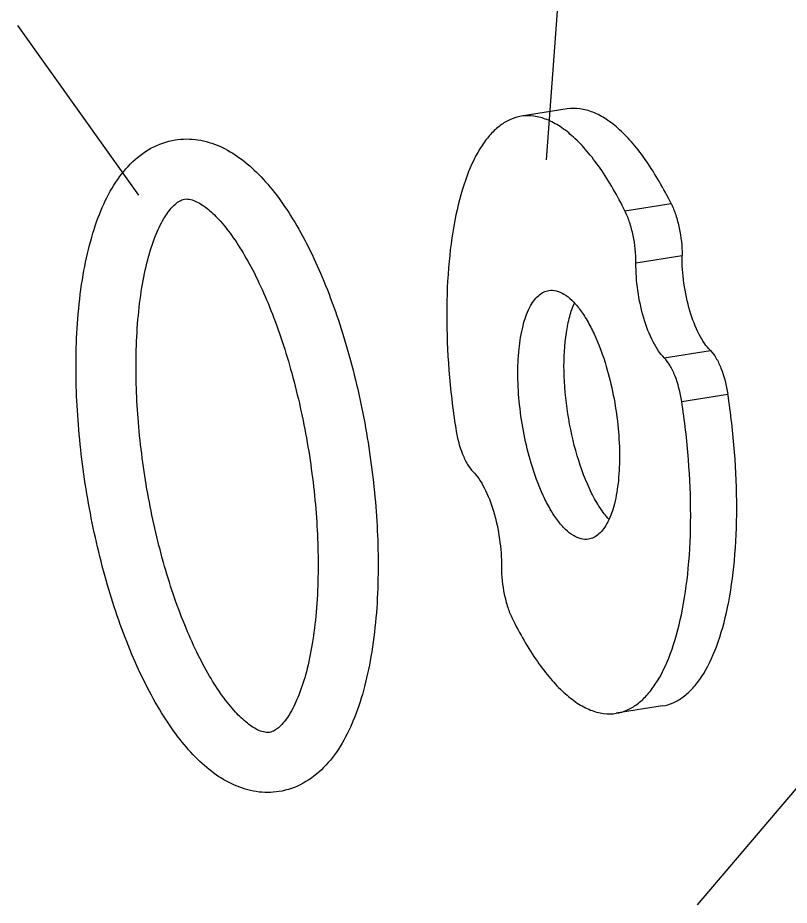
# Model space of a CAD drawing. Header units: millimetres. Extents: x 0 to 549, y 0 to 190.
# Drawn here: x 70.36 to 97.57, y 79.7 to 111.02 of the extents above; entities that cross this region are included whole.
import ezdxf

# ---------------------------------------------------------------- set-up
doc = ezdxf.new("R2010")
doc.units = ezdxf.units.MM
doc.layers.add('02___PRT_ALL_AXES', color=7, linetype='Continuous')

msp = doc.modelspace()

# ---------------------------------------------------------------- linework, layer by layer
for p, q in [((89.014, 106.002), (89.818, 117.121)), ((74.635, 104.753), (70.36, 110.747)), ((94.338, 79.716), (103.833, 90.888))]:
    msp.add_line(p, q)
at = {"color": 7, "linetype": 'Continuous'}
for p, q in [((91.778, 104.202), (93.405, 104.461)), ((92.164, 102.375), (93.79, 102.634)), ((93.164, 99.014), (94.79, 99.273)), ((93.778, 97.481), (95.405, 97.74))]:
    msp.add_line(p, q, dxfattribs=at)
for points, knots in [([(93.405, 104.461), (93.146, 104.984), (92.732, 105.716), (92.088, 106.563), (91.618, 107.057), (91.145, 107.436), (90.671, 107.694), (90.2, 107.825), (89.888, 107.823), (89.741, 107.8)], [0, 0, 0, 0, 0.333778, 0.478699, 0.608295, 0.722984, 0.824263, 0.915065, 1, 1, 1, 1]), ([(88.114, 107.54), (87.985, 107.52), (87.724, 107.442), (87.36, 107.224), (87.024, 106.91), (86.59, 106.338), (86.144, 105.384), (85.769, 103.999), (85.539, 102.359), (85.463, 100.521), (85.545, 98.553), (85.701, 97.211), (85.806, 96.532)], [0, 0, 0, 0, 0.032836, 0.067467, 0.105373, 0.147587, 0.246907, 0.367075, 0.506416, 0.661491, 0.827753, 1, 1, 1, 1]), ([(91.778, 104.202), (91.519, 104.725), (91.105, 105.456), (90.461, 106.304), (89.992, 106.798), (89.518, 107.177), (89.044, 107.435), (88.573, 107.566), (88.261, 107.564), (88.114, 107.54)], [0, 0, 0, 0, 0.333778, 0.478699, 0.608295, 0.722984, 0.824263, 0.915065, 1, 1, 1, 1]), ([(93.405, 104.461), (93.468, 104.332), (93.58, 104.048), (93.74, 103.442), (93.794, 102.957), (93.79, 102.634)], [0, 0, 0, 0, 0.229797, 0.484283, 1, 1, 1, 1]), ([(92.164, 102.375), (92.167, 102.698), (92.114, 103.183), (91.953, 103.789), (91.842, 104.073), (91.778, 104.202)], [0, 0, 0, 0, 0.515717, 0.770203, 1, 1, 1, 1]), ([(94.79, 99.273), (94.715, 99.347), (94.57, 99.528), (94.304, 99.986), (94.037, 100.699), (93.836, 101.641), (93.787, 102.305), (93.79, 102.634)], [0, 0, 0, 0, 0.088511, 0.193472, 0.443552, 0.723771, 1, 1, 1, 1]), ([(93.164, 99.014), (93.088, 99.088), (92.943, 99.269), (92.677, 99.727), (92.411, 100.44), (92.209, 101.382), (92.16, 102.046), (92.164, 102.375)], [0, 0, 0, 0, 0.088511, 0.193472, 0.443552, 0.723771, 1, 1, 1, 1]), ([(93.778, 97.481), (93.73, 97.794), (93.62, 98.236), (93.382, 98.741), (93.24, 98.939), (93.164, 99.014)], [0, 0, 0, 0, 0.567935, 0.807774, 1, 1, 1, 1]), ([(94.79, 99.273), (94.867, 99.198), (95.009, 99), (95.247, 98.495), (95.357, 98.053), (95.405, 97.74)], [0, 0, 0, 0, 0.192226, 0.432065, 1, 1, 1, 1]), ([(93.096, 86.732), (93.225, 86.752), (93.487, 86.83), (93.85, 87.048), (94.187, 87.362), (94.62, 87.934), (95.066, 88.889), (95.441, 90.273), (95.671, 91.914), (95.747, 93.751), (95.666, 95.719), (95.509, 97.061), (95.405, 97.74)], [0, 0, 0, 0, 0.032836, 0.067467, 0.105373, 0.147587, 0.246907, 0.367075, 0.506416, 0.661491, 0.827753, 1, 1, 1, 1]), ([(91.469, 86.473), (91.599, 86.493), (91.86, 86.571), (92.223, 86.789), (92.56, 87.103), (92.993, 87.675), (93.44, 88.629), (93.815, 90.014), (94.045, 91.655), (94.121, 93.492), (94.039, 95.46), (93.882, 96.802), (93.778, 97.481)], [0, 0, 0, 0, 0.032836, 0.067467, 0.105373, 0.147587, 0.246907, 0.367075, 0.506416, 0.661491, 0.827753, 1, 1, 1, 1]), ([(85.806, 96.532), (85.854, 96.219), (85.964, 95.777), (86.202, 95.272), (86.343, 95.074), (86.42, 94.999)], [0, 0, 0, 0, 0.567935, 0.807774, 1, 1, 1, 1]), ([(86.42, 94.999), (86.495, 94.925), (86.64, 94.744), (86.906, 94.286), (87.173, 93.573), (87.374, 92.631), (87.423, 91.967), (87.42, 91.638)], [0, 0, 0, 0, 0.088511, 0.193472, 0.443552, 0.723771, 1, 1, 1, 1]), ([(87.42, 91.638), (87.417, 91.315), (87.47, 90.83), (87.63, 90.224), (87.742, 89.94), (87.806, 89.811)], [0, 0, 0, 0, 0.515717, 0.770203, 1, 1, 1, 1]), ([(87.806, 89.811), (88.064, 89.289), (88.478, 88.557), (89.123, 87.71), (89.592, 87.215), (90.065, 86.836), (90.539, 86.578), (91.011, 86.447), (91.323, 86.449), (91.469, 86.473)], [0, 0, 0, 0, 0.333778, 0.478699, 0.608295, 0.722984, 0.824263, 0.915065, 1, 1, 1, 1])]:
    msp.add_open_spline(points, degree=3, knots=knots, dxfattribs=at)
at = {"lineweight": 13}
msp.add_spline([(102.928, 82.12), (99.509, 76.526), (100.127, 56.541), (95.489, 46.24), (94.664, 38.823)], degree=3, dxfattribs=at)
at = {"layer": '02___PRT_ALL_AXES', "color": 7, "linetype": 'Continuous'}
for p, q in [((89.741, 107.8), (88.114, 107.54)), ((93.096, 86.732), (91.469, 86.473))]:
    msp.add_line(p, q, dxfattribs=at)
for points, knots in [([(72.42, 99.192), (72.439, 100.112), (72.544, 101.445), (72.902, 103.113), (73.256, 104.182), (73.714, 105.108), (74.298, 105.879), (75.031, 106.456), (75.615, 106.661), (75.912, 106.709)], [0, 0, 0, 0, 0.310697, 0.44888, 0.574792, 0.689553, 0.796042, 0.898422, 1, 1, 1, 1]), ([(75.912, 106.709), (76.176, 106.75), (76.721, 106.75), (77.505, 106.509), (78.227, 106.077), (78.89, 105.49), (79.505, 104.765), (80.304, 103.58), (81.181, 101.798), (82.019, 99.375), (82.642, 96.714), (83.015, 93.971), (83.084, 92.129), (83.066, 91.228)], [0, 0, 0, 0, 0.043345, 0.086883, 0.131607, 0.178942, 0.230079, 0.285694, 0.41059, 0.551145, 0.701344, 0.853594, 1, 1, 1, 1]), ([(74.536, 99.148), (74.545, 99.558), (74.584, 100.343), (74.719, 101.458), (74.919, 102.438), (75.175, 103.256), (75.466, 103.885), (75.76, 104.309), (76.018, 104.539), (76.18, 104.609), (76.243, 104.619)], [0, 0, 0, 0, 0.206599, 0.396274, 0.565353, 0.710224, 0.827299, 0.913371, 0.967841, 1, 1, 1, 1]), ([(76.243, 104.619), (76.387, 104.64), (76.68, 104.544), (77.074, 104.278), (77.491, 103.877), (77.937, 103.316), (78.391, 102.606), (78.836, 101.762), (79.418, 100.439), (80.038, 98.577), (80.581, 96.186), (80.905, 93.725), (80.966, 92.076), (80.949, 91.272)], [0, 0, 0, 0, 0.029521, 0.058151, 0.097275, 0.14604, 0.203384, 0.268227, 0.33948, 0.496666, 0.665678, 0.836741, 1, 1, 1, 1]), ([(88.466, 95.304), (88.367, 95.635), (88.202, 96.314), (88.046, 97.344), (87.984, 98.355), (88.019, 99.292), (88.149, 100.102), (88.34, 100.673), (88.545, 101.02), (88.709, 101.21), (88.892, 101.34), (89.027, 101.385), (89.093, 101.396)], [0, 0, 0, 0, 0.158829, 0.320919, 0.478426, 0.623856, 0.750815, 0.854915, 0.898084, 0.935785, 0.969132, 1, 1, 1, 1]), ([(89.093, 101.396), (89.179, 101.409), (89.37, 101.398), (89.65, 101.27), (89.926, 101.045), (90.197, 100.728), (90.458, 100.326), (90.8, 99.658), (91.001, 99.101), (91.118, 98.709)], [0, 0, 0, 0, 0.073354, 0.156117, 0.254342, 0.370584, 0.505044, 0.656417, 1, 1, 1, 1]), ([(90.093, 95.563), (89.948, 96.049), (89.73, 97.041), (89.596, 98.503), (89.649, 99.66), (89.81, 100.458), (89.926, 100.8), (89.995, 100.952)], [0, 0, 0, 0, 0.277812, 0.554778, 0.802833, 0.908781, 1, 1, 1, 1]), ([(79.573, 83.711), (79.31, 83.669), (78.764, 83.67), (77.981, 83.91), (77.258, 84.342), (76.596, 84.93), (75.98, 85.655), (75.181, 86.839), (74.304, 88.621), (73.466, 91.045), (72.843, 93.705), (72.471, 96.448), (72.401, 98.29), (72.42, 99.192)], [0, 0, 0, 0, 0.043345, 0.086883, 0.131607, 0.178942, 0.230079, 0.285694, 0.41059, 0.551145, 0.701344, 0.853594, 1, 1, 1, 1]), ([(79.242, 85.801), (79.098, 85.779), (78.805, 85.875), (78.411, 86.142), (77.994, 86.543), (77.549, 87.103), (77.094, 87.814), (76.65, 88.657), (76.067, 89.98), (75.447, 91.842), (74.905, 94.234), (74.58, 96.695), (74.52, 98.344), (74.536, 99.148)], [0, 0, 0, 0, 0.029521, 0.058151, 0.097275, 0.14604, 0.203384, 0.268227, 0.33948, 0.496666, 0.665678, 0.836741, 1, 1, 1, 1]), ([(91.118, 98.709), (91.216, 98.378), (91.382, 97.699), (91.538, 96.669), (91.6, 95.658), (91.565, 94.721), (91.435, 93.911), (91.244, 93.34), (91.038, 92.993), (90.874, 92.804), (90.692, 92.673), (90.557, 92.628), (90.491, 92.617)], [0, 0, 0, 0, 0.158829, 0.320919, 0.478426, 0.623856, 0.750815, 0.854915, 0.898084, 0.935785, 0.969132, 1, 1, 1, 1]), ([(91.214, 93.316), (91.098, 93.442), (90.873, 93.742), (90.461, 94.478), (90.227, 95.112), (90.093, 95.563)], [0, 0, 0, 0, 0.203998, 0.441907, 1, 1, 1, 1]), ([(90.491, 92.617), (90.404, 92.604), (90.213, 92.615), (89.934, 92.743), (89.657, 92.968), (89.387, 93.285), (89.126, 93.688), (88.784, 94.355), (88.583, 94.912), (88.466, 95.304)], [0, 0, 0, 0, 0.073354, 0.156117, 0.254342, 0.370584, 0.505044, 0.656417, 1, 1, 1, 1]), ([(80.949, 91.272), (80.941, 90.862), (80.901, 90.076), (80.767, 88.961), (80.566, 87.981), (80.31, 87.163), (80.019, 86.534), (79.726, 86.111), (79.467, 85.881), (79.305, 85.81), (79.242, 85.801)], [0, 0, 0, 0, 0.206599, 0.396274, 0.565353, 0.710224, 0.827299, 0.913371, 0.967841, 1, 1, 1, 1]), ([(83.066, 91.228), (83.047, 90.307), (82.941, 88.974), (82.583, 87.306), (82.229, 86.238), (81.771, 85.311), (81.187, 84.54), (80.455, 83.963), (79.871, 83.758), (79.573, 83.711)], [0, 0, 0, 0, 0.310697, 0.44888, 0.574792, 0.689553, 0.796042, 0.898422, 1, 1, 1, 1])]:
    msp.add_open_spline(points, degree=3, knots=knots, dxfattribs=at)

doc.saveas('drawing.dxf')
